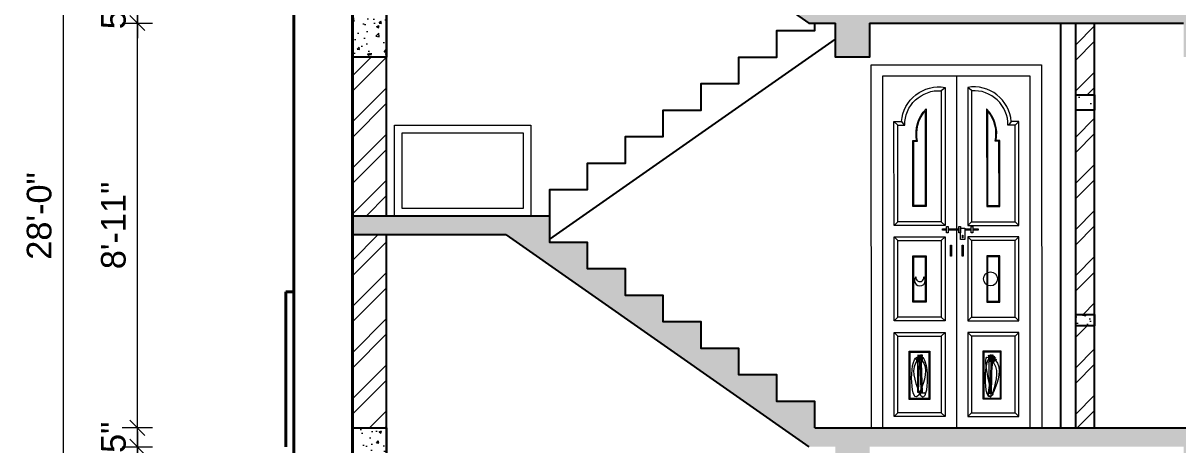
# Model space of a CAD drawing. Header units: inches. Extents: x -14619 to 1971361, y -855114 to -978.
# Drawn here: x -7428.1 to -7122.9, y -8402.3 to -8290.8 of the extents above; entities that cross this region are included whole.
import ezdxf

# ---------------------------------------------------------------- set-up
doc = ezdxf.new("R2010")
doc.units = ezdxf.units.IN
doc.header["$LTSCALE"] = 0.5
doc.header["$MEASUREMENT"] = 0
doc.header["$PDMODE"] = 66
for name, color, linetype, lineweight in [('DIM', 180, 'Continuous', 5), ('Dimention', 5, 'Continuous', 20), ('door', 202, 'Continuous', 5), ('HACTH', 8, 'Continuous', 5), ('wall', 20, 'Continuous', 40), ('win door light', 30, 'Continuous', 18)]:
    doc.layers.add(name, color=color, linetype=linetype, lineweight=lineweight)
doc.styles.add('arial', font='arial.ttf')
doc.dimstyles.new('1 96', dxfattribs={"dimtxt": 6.5, "dimasz": 4, "dimexe": 0, "dimexo": 0, "dimgap": 3, "dimtad": 1, "dimdec": 0, "dimzin": 11, "dimdsep": 46, "dimlunit": 3, "dimtxsty": 'arial', "dimblk": 'oblique', "dimcen": 4, "dimse1": 1, "dimse2": 1, "dimclrd": 256, "dimclre": 256, "dimclrt": 256, "dimadec": 0, "dimazin": 0, "dimtfac": 1, "dimtdec": 0, "dimtix": 1, "dimtmove": 0, "dimatfit": 3, "dimldrblk": 'Arrow2', "dimfxl": 1, "dimtolj": 1, "dimtzin": 0, "dimlwd": -1, "dimlwe": 9, "dimarcsym": 0})
pattern_1 = [(50, (0, 0), (7.1726018, -0.6275213), [0.75, -8.25]), (355, (0, 0), (-1.3875133, 7.5219213), [0.6, -6.6]), (100.451444, (0.598, -0.052), (5.7850885, 6.8944), [0.637402, -7.011421]), (46.1842, (0, 2), (10.672413, -1.655193), [1.125, -12.375]), (96.63564, (0.889, 1.862), (9.346619, 9.741186), [0.956103, -10.517138]), (351.18416, (0, 2), (9.346619, 9.741186), [0.9, -9.9]), (21, (1, 1.5), (5.9690705, -4.026189), [0.75, -8.25]), (326, (1, 1.5), (2.4331533, 7.2515005), [0.6, -6.6]), (71.451445, (1.4974, 1.1645), (8.4022238, 3.2253115), [0.637402, -7.011421]), (37.5, (0, 0), (0.12159855, 3.32893854), [0, -6.52, 0, -6.7, 0, -6.625]), (7.5, (0, 0), (2.6306954, 3.9441171), [0, -3.82, 0, -6.37, 0, -2.525]), (327.5, (-2.23, 0), (5.33822436, -0.2255487), [0, -2.5, 0, -7.8, 0, -10.35]), (317.5, (-3.23, 0), (5.8318617, 1.0010498), [0, -3.25, 0, -5.18, 0, -7.35])]

# ---------------------------------------------------------------- blocks, each defined once
blk = doc.blocks.new('oblique')
at = {"lineweight": 9}
for p, q in [((0, 1), (0, -1)), ((1, 0), (-1, 0)), ((-0.5, -0.5), (0.5, 0.5))]:
    blk.add_line(p, q, dxfattribs=at)
blk = doc.blocks.new('*D2098')
at = {"layer": 'Defpoints', "color": 0, "transparency": 16777216}
for p in [(-7397.93, -8402.75), (-7220.51, -8402.75), (-7356.57, -8509.75)]:
    blk.add_point(p, dxfattribs=at)
at = {"layer": 'DIM', "transparency": 16777216}
blk.add_line((-7397.93, -8509.75), (-7397.93, -8402.75), dxfattribs=at)
at = {"layer": 'DIM', "transparency": 16777216, "xscale": 4, "yscale": 4, "zscale": 4}
for p, rotation in [((-7397.93, -8402.75), 90), ((-7397.93, -8509.75), 270)]:
    blk.add_blockref('oblique', p, dxfattribs=dict(at, rotation=rotation))
at = {"layer": 'DIM', "transparency": 16777216, "insert": (-7404.25, -8456.25), "char_height": 6.5, "attachment_point": 5, "rotation": 90, "style": 'arial'}
blk.add_mtext('\\A1;8\'-11"', dxfattribs=at)
blk = doc.blocks.new('_Oblique')
at = {"color": 0, "linetype": 'ByBlock', "lineweight": -2}
blk.add_line((-0.5, -0.5), (0.5, 0.5), dxfattribs=at)
blk = doc.blocks.new('Arrow2')
for p, q in [((-4.103, 0.747), (-3.084, 0)), ((0, 0), (-4.103, 0.747)), ((-3.084, 0), (-4.103, -0.747)), ((-4.103, -0.747), (0, 0))]:
    blk.add_line(p, q)
blk.add_solid([(-4.103, 0.747), (0, 0), (-3.084, 0), (-4.103, -0.747)])
blk = doc.blocks.new('*D2099')
at = {"layer": 'Defpoints', "color": 0, "transparency": 16777216}
for p in [(-7397.93, -8397.75), (-7218.93, -8397.75), (-7220.51, -8402.75)]:
    blk.add_point(p, dxfattribs=at)
at = {"layer": 'DIM', "transparency": 16777216}
for p, q in [((-7397.93, -8397.75), (-7397.93, -8393.75)), ((-7397.93, -8402.75), (-7397.93, -8397.75)), ((-7397.93, -8402.75), (-7397.93, -8406.75))]:
    blk.add_line(p, q, dxfattribs=at)
at = {"layer": 'DIM', "transparency": 16777216, "xscale": 4, "yscale": 4, "zscale": 4}
for p, rotation in [((-7397.93, -8397.75), 270), ((-7397.93, -8402.75), 90)]:
    blk.add_blockref('oblique', p, dxfattribs=dict(at, rotation=rotation))
at = {"layer": 'DIM', "transparency": 16777216, "insert": (-7404.23, -8400.25), "char_height": 6.5, "attachment_point": 5, "rotation": 90, "style": 'arial'}
blk.add_mtext('\\A1;5"', dxfattribs=at)
blk = doc.blocks.new('*D2100')
at = {"layer": 'Defpoints', "color": 0, "transparency": 16777216}
for p in [(-7397.93, -8290.75), (-7220.51, -8290.75), (-7218.93, -8397.75)]:
    blk.add_point(p, dxfattribs=at)
at = {"layer": 'DIM', "transparency": 16777216}
blk.add_line((-7397.93, -8397.75), (-7397.93, -8290.75), dxfattribs=at)
at = {"layer": 'DIM', "transparency": 16777216, "xscale": 4, "yscale": 4, "zscale": 4}
for p, rotation in [((-7397.93, -8290.75), 90), ((-7397.93, -8397.75), 270)]:
    blk.add_blockref('oblique', p, dxfattribs=dict(at, rotation=rotation))
at = {"layer": 'DIM', "transparency": 16777216, "insert": (-7404.25, -8344.25), "char_height": 6.5, "attachment_point": 5, "rotation": 90, "style": 'arial'}
blk.add_mtext('\\A1;8\'-11"', dxfattribs=at)
blk = doc.blocks.new('*D2101')
at = {"layer": 'Defpoints', "color": 0, "transparency": 16777216}
for p in [(-7397.93, -8285.75), (-7218.93, -8285.75), (-7220.51, -8290.75)]:
    blk.add_point(p, dxfattribs=at)
at = {"layer": 'DIM', "transparency": 16777216}
for p, q in [((-7397.93, -8285.75), (-7397.93, -8281.75)), ((-7397.93, -8290.75), (-7397.93, -8285.75)), ((-7397.93, -8290.75), (-7397.93, -8294.75))]:
    blk.add_line(p, q, dxfattribs=at)
at = {"layer": 'DIM', "transparency": 16777216, "xscale": 4, "yscale": 4, "zscale": 4}
for p, rotation in [((-7397.93, -8285.75), 270), ((-7397.93, -8290.75), 90)]:
    blk.add_blockref('oblique', p, dxfattribs=dict(at, rotation=rotation))
at = {"layer": 'DIM', "transparency": 16777216, "insert": (-7404.23, -8288.25), "char_height": 6.5, "attachment_point": 5, "rotation": 90, "style": 'arial'}
blk.add_mtext('\\A1;5"', dxfattribs=at)
blk = doc.blocks.new('*D2105')
at = {"layer": 'Defpoints', "color": 0, "transparency": 16777216}
for p in [(-7359.17, -8173.75), (-7417.56, -8509.75), (-7356.57, -8509.75)]:
    blk.add_point(p, dxfattribs=at)
at = {"layer": 'DIM', "transparency": 16777216}
blk.add_line((-7417.56, -8173.75), (-7417.56, -8509.75), dxfattribs=at)
at = {"layer": 'DIM', "transparency": 16777216, "xscale": 4, "yscale": 4, "zscale": 4}
for p, rotation in [((-7417.56, -8173.75), 90), ((-7417.56, -8509.75), 270)]:
    blk.add_blockref('oblique', p, dxfattribs=dict(at, rotation=rotation))
at = {"layer": 'DIM', "transparency": 16777216, "insert": (-7423.87, -8341.75), "char_height": 6.5, "attachment_point": 5, "rotation": 90, "style": 'arial'}
blk.add_mtext('\\A1;28\'-0"', dxfattribs=at)

msp = doc.modelspace()

# ---------------------------------------------------------------- hatches: boundary and pattern name
at = {"layer": 'Dimention', "ltscale": 40, "true_color": 0xf26722}
h = msp.add_hatch(dxfattribs=at)
h.set_pattern_fill('ANSI32', color=30, scale=23)
h.paths.add_polyline_path([(-7144.93, -8290.75), (-7149.93, -8290.75), (-7149.93, -8309.75), (-7144.93, -8309.75)])
h = msp.add_hatch(dxfattribs=at)
h.set_pattern_fill('ANSI32', color=30, scale=23)
h.paths.add_polyline_path([(-7332.07, -8299.75), (-7341.09, -8299.75), (-7341.09, -8341.75), (-7332.07, -8341.75)])
h = msp.add_hatch(dxfattribs=at)
h.set_pattern_fill('ANSI32', color=30, scale=23)
h.paths.add_polyline_path([(-7144.93, -8313.75), (-7149.93, -8313.75), (-7149.93, -8367.75), (-7144.93, -8367.75)])
h = msp.add_hatch(dxfattribs=at)
h.set_pattern_fill('ANSI32', color=30, scale=23)
h.paths.add_polyline_path([(-7332.07, -8346.75), (-7341.09, -8346.75), (-7341.09, -8397.75), (-7332.07, -8397.75)])
h = msp.add_hatch(dxfattribs=at)
h.set_pattern_fill('ANSI32', color=30, scale=23)
h.paths.add_polyline_path([(-7144.93, -8370.75), (-7149.93, -8370.75), (-7149.93, -8397.75), (-7144.93, -8397.75)])
at = {"layer": 'HACTH'}
h = msp.add_hatch(dxfattribs=at)
h.set_pattern_fill('AR-CONC', color=256)
h.set_pattern_definition(pattern_1)
h.paths.add_polyline_path([(-6979.85, -8285.75), (-6962.62, -8285.75), (-6962.62, -8290.75), (-6979.85, -8290.75), (-6979.85, -8299.75), (-6988.97, -8299.75), (-6988.97, -8290.75), (-7112.43, -8290.75), (-7112.43, -8299.75), (-7121.43, -8299.75), (-7121.43, -8290.75), (-7204.43, -8290.75), (-7204.43, -8299.75), (-7213.43, -8299.75), (-7213.43, -8290.75), (-7220.51, -8290.75), (-7300.51, -8234.75), (-7341.09, -8234.75), (-7341.09, -8229.75), (-7288.93, -8229.75), (-7288.93, -8236.75), (-7278.93, -8236.75), (-7278.93, -8243.75), (-7268.93, -8243.75), (-7268.93, -8250.75), (-7258.93, -8250.75), (-7258.93, -8257.75), (-7248.93, -8257.75), (-7248.93, -8264.75), (-7238.93, -8264.75), (-7238.93, -8271.75), (-7228.93, -8271.75), (-7228.93, -8278.75), (-7218.93, -8278.75), (-7218.93, -8285.75)])
h = msp.add_hatch(dxfattribs=at)
h.set_pattern_fill('AR-CONC', color=256)
h.set_pattern_definition(pattern_1)
h.paths.add_polyline_path([(-7332.07, -8285.75), (-7341.09, -8285.75), (-7341.09, -8299.75), (-7332.09, -8299.75)])
h = msp.add_hatch(dxfattribs=at)
h.set_pattern_fill('AR-CONC', color=256)
h.set_pattern_definition(pattern_1)
h.paths.add_polyline_path([(-7144.93, -8309.75), (-7149.93, -8309.75), (-7149.93, -8313.75), (-7144.93, -8313.75)])
h = msp.add_hatch(dxfattribs=at)
h.set_pattern_fill('AR-CONC', color=256)
h.set_pattern_definition(pattern_1)
h.paths.add_polyline_path([(-7288.93, -8341.75), (-7341.09, -8341.75), (-7341.09, -8346.75), (-7300.51, -8346.75), (-7220.51, -8402.75), (-7213.43, -8402.75), (-7213.43, -8411.75), (-7204.43, -8411.75), (-7204.43, -8402.75), (-7121.43, -8402.75), (-7121.43, -8411.75), (-7112.43, -8411.75), (-7112.43, -8402.75), (-6988.85, -8402.75), (-6988.85, -8411.75), (-6979.85, -8411.75), (-6979.85, -8402.75), (-6979.85, -8397.75), (-7158.93, -8397.75), (-7158.93, -8397.75), (-7161.96, -8397.75), (-7203.93, -8397.75), (-7218.93, -8397.75), (-7218.93, -8390.75), (-7228.93, -8390.75), (-7228.93, -8383.75), (-7238.93, -8383.75), (-7238.93, -8376.75), (-7248.93, -8376.75), (-7248.93, -8369.75), (-7258.93, -8369.75), (-7258.93, -8362.75), (-7268.93, -8362.75), (-7268.93, -8355.75), (-7278.93, -8355.75), (-7278.93, -8348.75), (-7288.93, -8348.75)])
h = msp.add_hatch(dxfattribs=at)
h.set_pattern_fill('AR-CONC', color=256)
h.set_pattern_definition(pattern_1)
h.paths.add_polyline_path([(-7144.93, -8367.75), (-7149.93, -8367.75), (-7149.93, -8370.75), (-7144.93, -8370.75)])
h = msp.add_hatch(dxfattribs=at)
h.set_pattern_fill('AR-CONC', color=256)
h.set_pattern_definition(pattern_1)
h.paths.add_polyline_path([(-7332.07, -8397.75), (-7341.09, -8397.75), (-7341.09, -8411.75), (-7332.09, -8411.75)])

# ---------------------------------------------------------------- linework, layer by layer
for p, q in [((-7341.09, -8509.75), (-7341.09, -8178.75)), ((-7332.07, -8341.75), (-7332.07, -8234.75)), ((-7300.51, -8234.75), (-7220.51, -8290.75)), ((-7220.51, -8290.75), (-7213.43, -8290.75)), ((-7204.43, -8290.75), (-7121.43, -8290.75)), ((-7153.93, -8290.75), (-7153.93, -8397.75)), ((-7149.93, -8397.75), (-7149.93, -8290.75)), ((-7144.93, -8397.75), (-7144.93, -8290.75)), ((-7288.93, -8347.86), (-7213.43, -8295.01)), ((-7300.51, -8346.75), (-7341.09, -8346.75)), ((-7332.07, -8453.75), (-7332.07, -8346.75)), ((-7300.51, -8346.75), (-7220.51, -8402.75))]:
    msp.add_line(p, q)
for points in [[(-7332.07, -8285.75), (-7332.09, -8299.75), (-7341.09, -8299.75), (-7341.09, -8285.75), (-7332.07, -8285.75)], [(-7288.93, -8341.75), (-7288.93, -8334.75), (-7278.93, -8334.75), (-7278.93, -8327.75), (-7268.93, -8327.75), (-7268.93, -8320.75), (-7258.93, -8320.75), (-7258.93, -8313.75), (-7248.93, -8313.75), (-7248.93, -8306.75), (-7238.93, -8306.75), (-7238.93, -8299.75), (-7228.93, -8299.75), (-7228.93, -8292.75), (-7218.93, -8292.75), (-7218.93, -8290.75)], [(-7204.43, -8290.75), (-7204.43, -8299.75), (-7213.43, -8299.75), (-7213.43, -8290.75)], [(-7218.93, -8397.75), (-7218.93, -8390.75), (-7228.93, -8390.75), (-7228.93, -8383.75), (-7238.93, -8383.75), (-7238.93, -8376.75), (-7248.93, -8376.75), (-7248.93, -8369.75), (-7258.93, -8369.75), (-7258.93, -8362.75), (-7268.93, -8362.75), (-7268.93, -8355.75), (-7278.93, -8355.75), (-7278.93, -8348.75), (-7288.93, -8348.75), (-7288.93, -8341.75), (-7341.09, -8341.75)], [(-7332.07, -8397.75), (-7332.09, -8411.75), (-7341.09, -8411.75), (-7341.09, -8397.75), (-7332.07, -8397.75)], [(-7218.93, -8397.75), (-6979.85, -8397.75)]]:
    msp.add_lwpolyline(points)
for points in [[(-7149.93, -8309.75), (-7144.93, -8309.75), (-7144.93, -8313.75), (-7149.93, -8313.75)], [(-7149.93, -8367.75), (-7144.93, -8367.75), (-7144.93, -8370.75), (-7149.93, -8370.75)]]:
    msp.add_lwpolyline(points, close=True)
at = {"layer": 'door'}
for p, q in [((-7203.93, -8397.75), (-7203.96, -8301.75)), ((-7203.96, -8301.75), (-7158.96, -8301.75)), ((-7158.96, -8301.75), (-7158.93, -8397.75)), ((-7200.98, -8304.75), (-7200.96, -8397.75)), ((-7161.98, -8304.75), (-7200.98, -8304.75)), ((-7185.48, -8308.59), (-7184.48, -8307.75)), ((-7181.48, -8304.75), (-7181.46, -8397.75)), ((-7177.48, -8308.59), (-7178.48, -8307.75)), ((-7161.96, -8397.75), (-7161.98, -8304.75)), ((-7197.98, -8316.75), (-7196.98, -8317.75)), ((-7195.98, -8316.75), (-7195.26, -8317.75)), ((-7166.98, -8316.75), (-7167.71, -8317.75)), ((-7164.98, -8316.75), (-7165.98, -8317.75)), ((-7196.96, -8343.25), (-7197.96, -8344.25)), ((-7184.46, -8344.25), (-7185.46, -8343.25)), ((-7178.46, -8344.25), (-7177.46, -8343.25)), ((-7165.96, -8343.25), (-7164.96, -8344.25)), ((-7197.96, -8347.25), (-7196.96, -8348.25)), ((-7184.46, -8347.25), (-7185.46, -8348.25)), ((-7178.46, -8347.25), (-7177.46, -8348.25)), ((-7164.96, -8347.25), (-7165.96, -8348.25)), ((-7196.96, -8368.5), (-7197.96, -8369.5)), ((-7184.46, -8369.5), (-7185.46, -8368.5)), ((-7178.46, -8369.5), (-7177.46, -8368.5)), ((-7165.96, -8368.5), (-7164.96, -8369.5)), ((-7197.96, -8372.5), (-7196.96, -8373.5)), ((-7184.46, -8372.5), (-7185.46, -8373.5)), ((-7178.46, -8372.5), (-7177.46, -8373.5)), ((-7164.96, -8372.5), (-7165.96, -8373.5)), ((-7191.49, -8379.97), (-7192.15, -8379.6)), ((-7191.49, -8379.97), (-7192.09, -8379.9)), ((-7191.54, -8379.7), (-7191.94, -8379.07)), ((-7191.54, -8379.7), (-7191.76, -8379.64)), ((-7191.75, -8379.97), (-7190.35, -8379.54)), ((-7191.64, -8380.35), (-7191.75, -8379.97)), ((-7190.95, -8379.54), (-7191.7, -8379.1)), ((-7190.3, -8378.73), (-7191.69, -8378.56)), ((-7191.69, -8388.37), (-7191.64, -8380.35)), ((-7191.06, -8379.54), (-7191.65, -8379.27)), ((-7191.56, -8378.94), (-7191.61, -8378.54)), ((-7191.38, -8379.1), (-7191.6, -8378.83)), ((-7191.58, -8378.78), (-7191.42, -8378.51)), ((-7190.41, -8378.94), (-7191.58, -8378.78)), ((-7191.37, -8379.22), (-7191.56, -8378.94)), ((-7191.27, -8380.02), (-7191.54, -8379.7)), ((-7191.33, -8380.13), (-7191.54, -8380.13)), ((-7191.53, -8379.1), (-7190.3, -8378.73)), ((-7191.16, -8378.89), (-7191.49, -8378.78)), ((-7191.38, -8379.54), (-7191.49, -8379.48)), ((-7191.16, -8380.29), (-7191.49, -8379.97)), ((-7191.31, -8379.48), (-7191.48, -8378.73)), ((-7191.48, -8388.37), (-7191.21, -8379.86)), ((-7191.42, -8379.05), (-7191.1, -8378.62)), ((-7190.3, -8379.27), (-7191.42, -8379.05)), ((-7191.38, -8379.1), (-7191.22, -8378.73)), ((-7191.38, -8379.54), (-7191.38, -8379.1)), ((-7191.27, -8380.02), (-7191.38, -8379.54)), ((-7191.37, -8378.85), (-7191.31, -8378.51)), ((-7191.3, -8379.05), (-7191.37, -8378.85)), ((-7191.37, -8380.35), (-7191.31, -8379.48)), ((-7191.31, -8379.16), (-7191.26, -8378.67)), ((-7191.1, -8379.75), (-7191.31, -8379.16)), ((-7191.16, -8380.29), (-7191.27, -8380.02)), ((-7191.21, -8379.86), (-7190.88, -8379.59)), ((-7191.16, -8378.89), (-7190.95, -8378.62)), ((-7190.41, -8379.59), (-7191.16, -8378.89)), ((-7190.95, -8380.4), (-7191.16, -8380.29)), ((-7190.95, -8379.54), (-7191.06, -8379.54)), ((-7191.05, -8378.48), (-7191, -8378.63)), ((-7191.04, -8379.73), (-7190.95, -8379.46)), ((-7191.01, -8378.79), (-7190.98, -8378.54)), ((-7191.01, -8378.76), (-7190.92, -8378.65)), ((-7190.95, -8379.46), (-7191.01, -8378.79)), ((-7190.99, -8378.61), (-7190.83, -8378.46)), ((-7190.99, -8378.69), (-7190.89, -8378.57)), ((-7190.99, -8379.06), (-7190.78, -8378.88)), ((-7190.98, -8378.54), (-7190.9, -8378.48)), ((-7190.95, -8379.54), (-7190.41, -8378.94)), ((-7190.95, -8379.46), (-7190.84, -8379.11)), ((-7190.68, -8380.45), (-7190.95, -8379.54)), ((-7190.79, -8388.42), (-7190.95, -8380.4)), ((-7190.89, -8378.72), (-7190.94, -8378.46)), ((-7190.8, -8378.8), (-7190.89, -8378.72)), ((-7190.88, -8379.59), (-7190.83, -8379.21)), ((-7190.88, -8379.59), (-7190.67, -8379.27)), ((-7190.76, -8378.73), (-7190.85, -8378.56)), ((-7190.84, -8379.18), (-7190.83, -8378.82)), ((-7190.84, -8379.11), (-7190.58, -8378.88)), ((-7190.84, -8379.05), (-7190.68, -8378.91)), ((-7190.83, -8378.82), (-7190.69, -8378.65)), ((-7190.83, -8379.21), (-7190.67, -8379)), ((-7190.78, -8378.88), (-7190.67, -8378.38)), ((-7190.77, -8379.43), (-7190.72, -8379.21)), ((-7190.72, -8379.21), (-7190.61, -8379.1)), ((-7190.41, -8378.94), (-7190.68, -8378.51)), ((-7190.68, -8378.91), (-7190.6, -8378.72)), ((-7190.68, -8380.45), (-7190.46, -8380.08)), ((-7190.46, -8388.47), (-7190.68, -8380.45)), ((-7190.56, -8378.72), (-7190.5, -8378.4)), ((-7190.3, -8378.73), (-7190.46, -8378.67)), ((-7190.46, -8380.08), (-7190.41, -8379.59)), ((-7190.35, -8379.54), (-7190.3, -8379.27)), ((-7173.08, -8378.85), (-7171.63, -8378.51)), ((-7171.64, -8379.05), (-7173.08, -8378.85)), ((-7173.08, -8379.22), (-7172.88, -8378.94)), ((-7173.08, -8380.35), (-7171.63, -8379.48)), ((-7172.86, -8378.78), (-7173.02, -8378.51)), ((-7173.02, -8379.05), (-7171.85, -8378.62)), ((-7172.65, -8379.27), (-7173.02, -8379.05)), ((-7171.63, -8379.48), (-7172.97, -8378.73)), ((-7172.97, -8388.37), (-7171.74, -8379.86)), ((-7172.92, -8379.1), (-7172.65, -8378.73)), ((-7172.88, -8378.94), (-7172.84, -8378.54)), ((-7172.54, -8378.94), (-7172.86, -8378.78)), ((-7172.81, -8380.35), (-7172.7, -8379.97)), ((-7172.75, -8388.37), (-7172.81, -8380.35)), ((-7172.65, -8378.73), (-7172.75, -8378.56)), ((-7172.7, -8379.97), (-7172.59, -8379.54)), ((-7172.65, -8378.73), (-7172.48, -8378.67)), ((-7172.59, -8379.54), (-7172.65, -8379.27)), ((-7172.54, -8378.94), (-7172.27, -8378.51)), ((-7172.54, -8379.59), (-7171.78, -8378.89)), ((-7172, -8379.54), (-7172.54, -8378.94)), ((-7172.48, -8380.08), (-7172.54, -8379.59)), ((-7172.27, -8380.45), (-7172.48, -8380.08)), ((-7172.48, -8388.47), (-7172.27, -8380.45)), ((-7172.39, -8378.72), (-7172.44, -8378.4)), ((-7172.1, -8379.11), (-7172.37, -8378.88)), ((-7172.27, -8378.91), (-7172.35, -8378.72)), ((-7172.23, -8379.21), (-7172.33, -8379.1)), ((-7172.17, -8378.88), (-7172.28, -8378.38)), ((-7172.12, -8379.21), (-7172.28, -8379)), ((-7172.06, -8379.59), (-7172.28, -8379.27)), ((-7172.11, -8379.05), (-7172.27, -8378.91)), ((-7172.27, -8380.45), (-7172, -8379.54)), ((-7172.11, -8378.82), (-7172.26, -8378.65)), ((-7172.17, -8379.43), (-7172.23, -8379.21)), ((-7172.19, -8378.73), (-7172.09, -8378.56)), ((-7171.96, -8379.06), (-7172.17, -8378.88)), ((-7172.16, -8388.42), (-7172, -8380.4)), ((-7172.14, -8378.8), (-7172.05, -8378.72)), ((-7172.06, -8379.59), (-7172.12, -8379.21)), ((-7171.96, -8378.61), (-7172.11, -8378.46)), ((-7172.1, -8379.18), (-7172.11, -8378.82)), ((-7171.99, -8379.46), (-7172.1, -8379.11)), ((-7171.95, -8378.69), (-7172.06, -8378.57)), ((-7171.74, -8379.86), (-7172.06, -8379.59)), ((-7172.05, -8378.72), (-7172, -8378.46)), ((-7171.97, -8378.54), (-7172.05, -8378.48)), ((-7171.94, -8378.76), (-7172.02, -8378.65)), ((-7171.78, -8378.89), (-7172, -8378.62)), ((-7172, -8379.54), (-7171.24, -8379.1)), ((-7172, -8379.54), (-7171.89, -8379.54)), ((-7172, -8380.4), (-7171.78, -8380.29)), ((-7171.99, -8379.46), (-7171.93, -8378.79)), ((-7171.9, -8379.73), (-7171.99, -8379.46)), ((-7171.93, -8378.79), (-7171.97, -8378.54)), ((-7171.9, -8378.48), (-7171.95, -8378.63)), ((-7171.89, -8379.54), (-7171.3, -8379.27)), ((-7171.85, -8379.75), (-7171.63, -8379.16)), ((-7171.78, -8378.89), (-7171.46, -8378.78)), ((-7171.78, -8380.29), (-7171.46, -8379.97)), ((-7171.78, -8380.29), (-7171.67, -8380.02)), ((-7171.57, -8379.1), (-7171.73, -8378.73)), ((-7171.63, -8379.16), (-7171.69, -8378.67)), ((-7171.67, -8380.02), (-7171.57, -8379.54)), ((-7171.67, -8380.02), (-7171.4, -8379.7)), ((-7171.62, -8380.13), (-7171.4, -8380.13)), ((-7171.57, -8379.1), (-7171.35, -8378.83)), ((-7171.57, -8379.54), (-7171.57, -8379.1)), ((-7171.57, -8379.54), (-7171.46, -8379.48)), ((-7171.46, -8379.97), (-7170.79, -8379.6)), ((-7171.46, -8379.97), (-7170.85, -8379.9)), ((-7171.4, -8379.7), (-7171.01, -8379.07)), ((-7171.4, -8379.7), (-7171.19, -8379.64)), ((-7190.46, -8388.58), (-7191.69, -8388.37)), ((-7190.46, -8388.58), (-7191.48, -8388.37)), ((-7190.46, -8388.58), (-7190.79, -8388.42)), ((-7190.46, -8388.58), (-7190.46, -8388.47)), ((-7172.48, -8388.58), (-7172.97, -8388.37)), ((-7172.48, -8388.58), (-7172.75, -8388.37)), ((-7172.48, -8388.58), (-7172.16, -8388.42)), ((-7172.48, -8388.58), (-7172.48, -8388.47)), ((-7196.96, -8393.75), (-7197.96, -8394.75)), ((-7184.46, -8394.75), (-7185.46, -8393.75)), ((-7178.46, -8394.75), (-7177.46, -8393.75)), ((-7165.96, -8393.75), (-7164.96, -8394.75)), ((-7203.93, -8397.75), (-7161.96, -8397.75)), ((-7158.93, -8397.75), (-7161.96, -8397.75))]:
    msp.add_line(p, q, dxfattribs=at)
for points in [[(-7184.48, -8307.75), (-7184.48, -8307.75), (-7184.46, -8344.25), (-7197.96, -8344.25), (-7197.98, -8316.75), (-7195.98, -8316.75, -0.438372)], [(-7178.48, -8307.75), (-7178.48, -8307.75), (-7178.46, -8344.25), (-7164.96, -8344.25), (-7164.98, -8316.75), (-7166.98, -8316.75, 0.438372)], [(-7185.48, -8308.64), (-7185.46, -8343.25), (-7196.96, -8343.25), (-7196.98, -8317.75), (-7195.13, -8317.75, -0.4384)], [(-7177.48, -8308.64), (-7177.46, -8343.25), (-7165.96, -8343.25), (-7165.98, -8317.75), (-7167.84, -8317.75, 0.4384)], [(-7189.48, -8313.43), (-7189.46, -8339.25), (-7192.96, -8339.25), (-7192.98, -8321.75), (-7191.98, -8321.75, -0.244416)], [(-7173.48, -8313.43), (-7173.46, -8339.25), (-7169.96, -8339.25), (-7169.98, -8321.75), (-7170.98, -8321.75, 0.244416)], [(-7189.73, -8313.97), (-7189.71, -8339), (-7192.71, -8339), (-7192.73, -8322), (-7191.73, -8322, -0.235961)], [(-7173.23, -8313.97), (-7173.21, -8339), (-7170.21, -8339), (-7170.23, -8322), (-7171.24, -8322, 0.235961)]]:
    msp.add_lwpolyline(points, format="xyb", close=True, dxfattribs=at)
for points in [[(-7197.96, -8347.25), (-7184.46, -8347.25), (-7184.46, -8369.5), (-7197.96, -8369.5)], [(-7184.12, -8344.55), (-7183.66, -8344.55), (-7183.66, -8346.23), (-7184.12, -8346.23)], [(-7180.86, -8344.55), (-7180.4, -8344.55), (-7180.4, -8346.23), (-7180.86, -8346.23)], [(-7180.35, -8344.97), (-7179.24, -8344.97), (-7179.24, -8347.92), (-7180.35, -8347.92)], [(-7179.87, -8346.85), (-7179.73, -8346.85), (-7179.73, -8347.49), (-7179.87, -8347.49)], [(-7164.96, -8347.25), (-7178.46, -8347.25), (-7178.46, -8369.5), (-7164.96, -8369.5)], [(-7177.55, -8344.55), (-7177.09, -8344.55), (-7177.09, -8346.23), (-7177.55, -8346.23)], [(-7196.96, -8348.25), (-7185.46, -8348.25), (-7185.46, -8368.5), (-7196.96, -8368.5)], [(-7183.02, -8349.45), (-7182.77, -8349.45), (-7182.77, -8352.4), (-7183.02, -8352.4)], [(-7179.93, -8349.45), (-7179.68, -8349.45), (-7179.68, -8352.4), (-7179.93, -8352.4)], [(-7165.96, -8348.25), (-7177.46, -8348.25), (-7177.46, -8368.5), (-7165.96, -8368.5)], [(-7192.97, -8352.25), (-7189.47, -8352.25), (-7189.47, -8364.5), (-7192.97, -8364.5)], [(-7192.72, -8352.5), (-7189.72, -8352.5), (-7189.72, -8364.25), (-7192.72, -8364.25)], [(-7169.97, -8352.25), (-7173.47, -8352.25), (-7173.47, -8364.5), (-7169.97, -8364.5)], [(-7170.22, -8352.5), (-7173.22, -8352.5), (-7173.22, -8364.25), (-7170.22, -8364.25)], [(-7197.96, -8394.75), (-7197.96, -8372.5), (-7184.46, -8372.5), (-7184.46, -8394.75), (-7197.96, -8394.75)], [(-7196.96, -8393.75), (-7196.96, -8373.5), (-7185.46, -8373.5), (-7185.46, -8393.75), (-7196.96, -8393.75)], [(-7178.46, -8394.75), (-7164.96, -8394.75), (-7164.96, -8372.5), (-7178.46, -8372.5)], [(-7177.46, -8393.75), (-7165.96, -8393.75), (-7165.96, -8373.5), (-7177.46, -8373.5)], [(-7188.49, -8390.22), (-7193.92, -8390.22), (-7193.92, -8377.5), (-7188.49, -8377.5)], [(-7188.74, -8389.97), (-7193.67, -8389.97), (-7193.67, -8377.75), (-7188.74, -8377.75)], [(-7174.46, -8390.11), (-7169.63, -8390.11), (-7169.63, -8377.5), (-7174.46, -8377.5)], [(-7174.25, -8389.86), (-7169.81, -8389.86), (-7169.81, -8377.75), (-7174.25, -8377.75)]]:
    msp.add_lwpolyline(points, close=True, dxfattribs=at)
for points in [[(-7184.12, -8345.53), (-7185.17, -8345.53), (-7185.17, -8345.15), (-7184.12, -8345.15)], [(-7183.66, -8345.15), (-7180.86, -8345.15)], [(-7180.86, -8345.53), (-7183.66, -8345.53)], [(-7180.4, -8345.15), (-7180.35, -8345.15)], [(-7180.35, -8345.53), (-7180.4, -8345.53)], [(-7179.24, -8345.15), (-7177.55, -8345.15)], [(-7177.55, -8345.53), (-7179.24, -8345.53)], [(-7177.09, -8345.15), (-7175.7, -8345.15), (-7175.7, -8345.53), (-7177.09, -8345.53)]]:
    msp.add_lwpolyline(points, dxfattribs=at)
msp.add_circle((-7172.46, -8358.38), 1.86, dxfattribs=at)
for centre, radius, start, end in [((-7191.13, -8358.81), 1.43, 135.6346, 44.3654), ((-7191.13, -8358.05), 1.05, 166.7909, 13.2091), ((-7191.21, -8388.3), 0.0956, 187.8111, 352.1889), ((-7171.73, -8388.3), 0.0956, 187.8111, 352.1889)]:
    msp.add_arc(centre, radius, start, end, dxfattribs=at)
msp.add_ellipse((-7190.46, -8388.52), major_axis=(-0.613, 0), ratio=0.098223, dxfattribs=at)
at = {"layer": 'door', "extrusion": (0, 0, -1)}
msp.add_ellipse((-7172.48, -8388.52), major_axis=(0.613, 0), ratio=0.098223, dxfattribs=at)
at = {"layer": 'door'}
for points in [[(-7191.35, -8388.52), (-7191.35, -8388.81), (-7191.64, -8389.31), (-7191.41, -8379.12), (-7190.71, -8379.73), (-7191.12, -8388.32)], [(-7191.08, -8388.52), (-7191.08, -8388.81), (-7190.78, -8389.31), (-7191.02, -8379.12), (-7191.71, -8379.73), (-7191.31, -8388.32)], [(-7171.87, -8388.52), (-7171.87, -8388.81), (-7172.16, -8389.31), (-7171.93, -8379.12), (-7171.23, -8379.73), (-7171.64, -8388.32)], [(-7173.1, -8388.52), (-7173.1, -8388.81), (-7172.81, -8389.31), (-7173.04, -8379.12), (-7172.24, -8379.73), (-7171.83, -8388.32)]]:
    msp.add_spline(points, degree=3, dxfattribs=at)
at = {"layer": 'wall'}
for p, q in [((-7356.57, -8178.75), (-7356.57, -8514.75)), ((-7341.09, -8178.75), (-7341.09, -8509.75)), ((-7356.57, -8361.75), (-7358.74, -8361.75)), ((-7358.74, -8361.75), (-7358.74, -8402.75))]:
    msp.add_line(p, q, dxfattribs=at)
at = {"layer": 'win door light'}
for points in [[(-7293.98, -8341.75), (-7329.98, -8341.75), (-7329.98, -8317.75), (-7293.98, -8317.75)], [(-7295.98, -8339.75), (-7327.98, -8339.75), (-7327.98, -8319.75), (-7295.98, -8319.75)]]:
    msp.add_lwpolyline(points, close=True, dxfattribs=at)

# ---------------------------------------------------------------- dimensions: what is measured, and where the dimension line sits
at = {"layer": 'DIM'}
for base, p1, p2, picture, middle in [((-7417.56, -8509.75), (-7359.17, -8173.75), (-7356.57, -8509.75), '*D2105', (-7423.87, -8341.75)), ((-7397.93, -8285.75), (-7220.51, -8290.75), (-7218.93, -8285.75), '*D2101', (-7404.23, -8288.25)), ((-7397.93, -8290.75), (-7218.93, -8397.75), (-7220.51, -8290.75), '*D2100', (-7404.25, -8344.25)), ((-7397.93, -8397.75), (-7220.51, -8402.75), (-7218.93, -8397.75), '*D2099', (-7404.23, -8400.25)), ((-7397.93, -8402.75), (-7356.57, -8509.75), (-7220.51, -8402.75), '*D2098', (-7404.25, -8456.25))]:
    dim = msp.add_linear_dim(base=base, p1=p1, p2=p2, angle=90, dimstyle='1 96', override={"dimtmove": 1}, dxfattribs=at)
    dim.commit()
    dim.dimension.update_dxf_attribs({"geometry": picture, "text_midpoint": middle})

doc.saveas('drawing.dxf')
